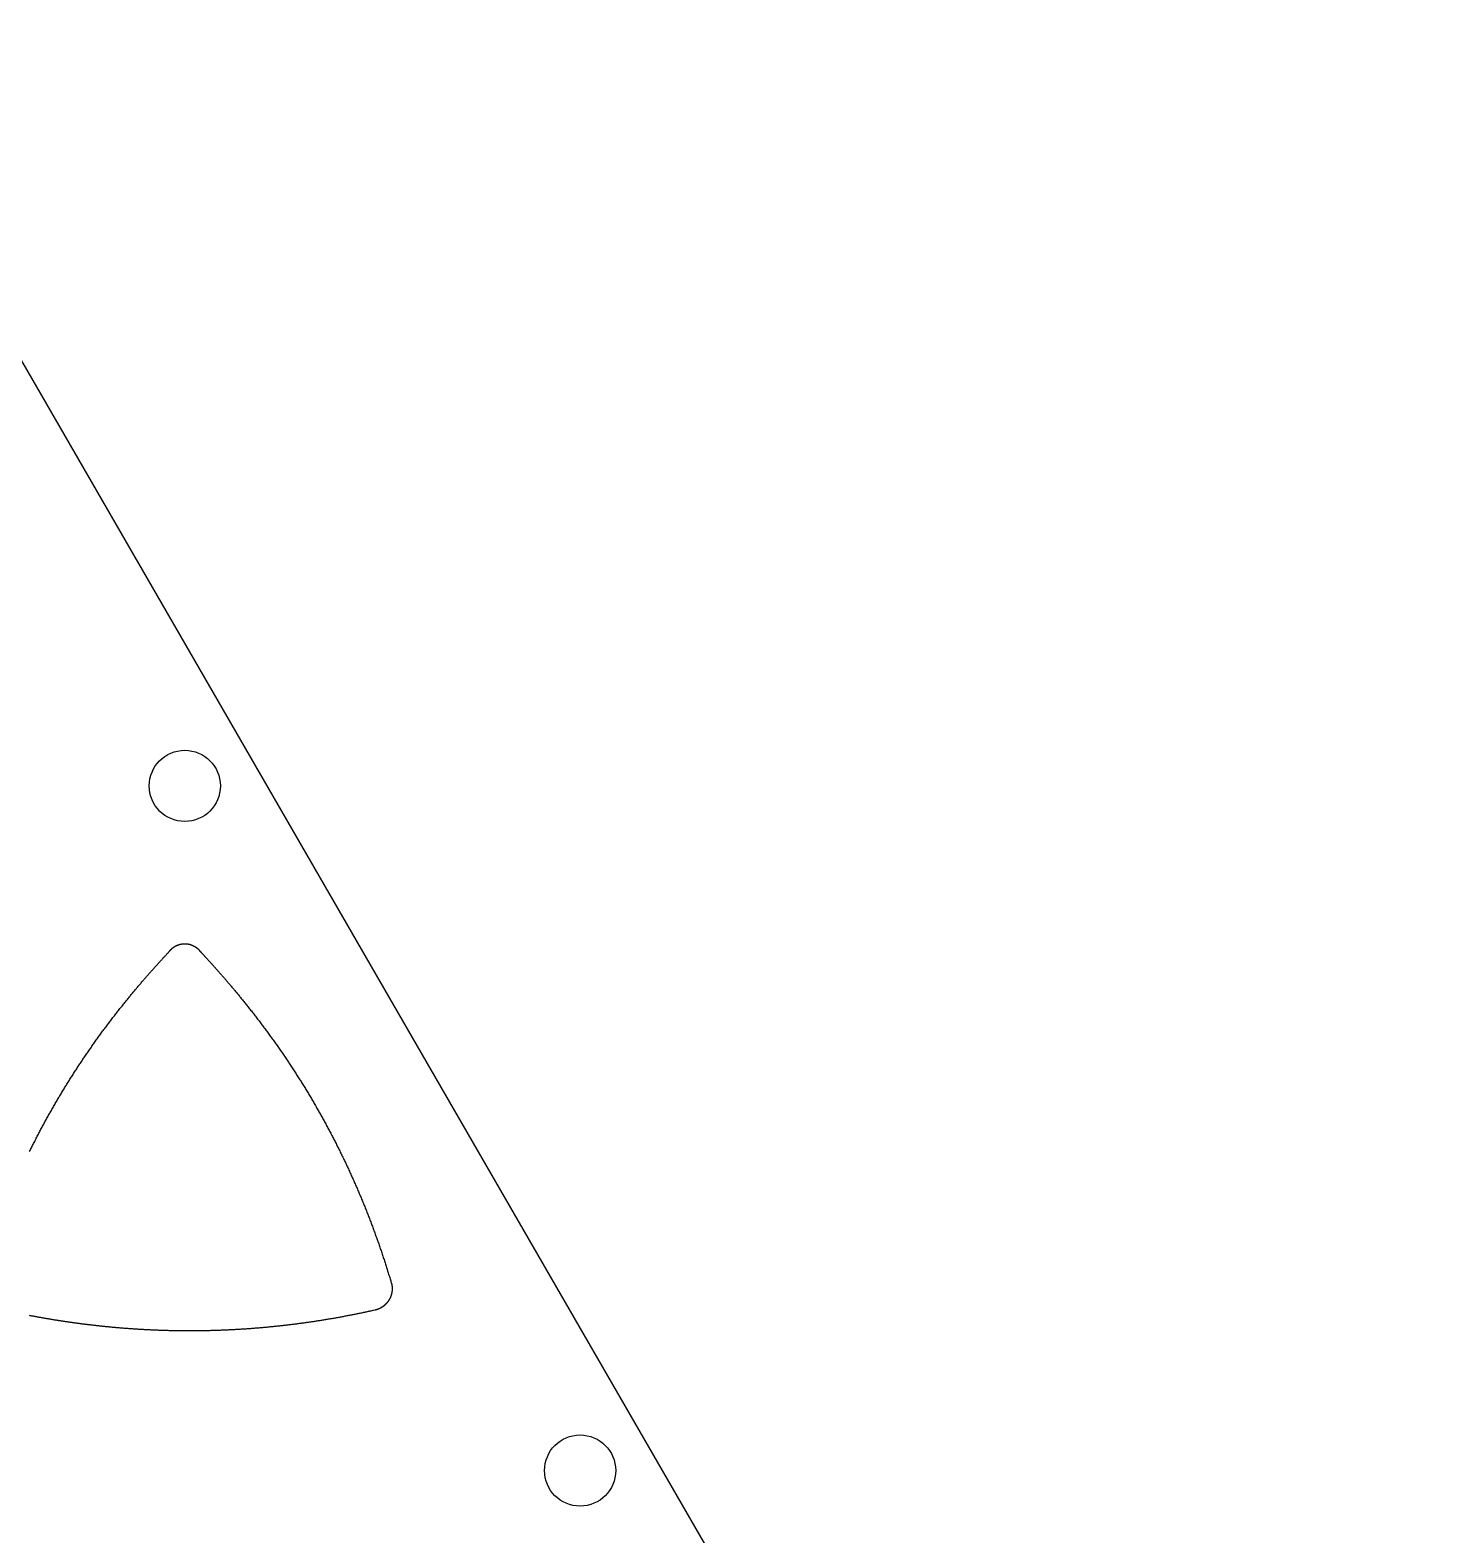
# Model space of a CAD drawing. Extents: x -3 to 136, y 0 to 121.
# Drawn here: x 76.8 to 136.3, y 58 to 121.5 of the extents above; entities that cross this region are included whole.
import ezdxf

# ---------------------------------------------------------------- set-up
doc = ezdxf.new("R2010")
doc.units = 0
doc.layers.get('0').update_dxf_attribs({"linetype": 'CONTINUOUS'})

msp = doc.modelspace()

# ---------------------------------------------------------------- linework, layer by layer
msp.add_lwpolyline([(69.26408, 119.9689, 0.57735027), (64.06792, 119.9689), (-2.59808, 4.5, 0.57735027), (0, 0), (133.332, 0, 0.57735027), (135.93008, 4.5)], format="xyb", close=True)
for points in [[(76.789, 74.1849, 0), (76.8102, 74.228, 0), (76.8315, 74.271, 0), (76.8528, 74.314, 0), (76.8742, 74.3569, 0), (76.8956, 74.3998, 0), (76.9171, 74.4427, 0), (76.9387, 74.4855, 0), (76.9603, 74.5283, 0), (76.982, 74.5711, 0), (77.0037, 74.6138, 0), (77.0255, 74.6565, 0), (77.0474, 74.6991, 0), (77.0693, 74.7418, 0), (77.0913, 74.7843, 0), (77.1133, 74.8269, 0), (77.1354, 74.8694, 0), (77.1575, 74.9118, 0), (77.1797, 74.9543, 0), (77.202, 74.9966, 0), (77.2243, 75.039, 0), (77.2467, 75.0813, 0), (77.2691, 75.1236, 0), (77.2916, 75.1658, 0), (77.3142, 75.208, 0), (77.3368, 75.2502, 0), (77.3595, 75.2924, 0), (77.3822, 75.3345, 0), (77.405, 75.3765, 0), (77.4278, 75.4185, 0), (77.4507, 75.4605, 0), (77.4737, 75.5025, 0), (77.4967, 75.5444, 0), (77.5198, 75.5863, 0), (77.543, 75.6281, 0), (77.5662, 75.67, 0), (77.5894, 75.7117, 0), (77.6127, 75.7535, 0), (77.6361, 75.7952, 0), (77.6595, 75.8368, 0), (77.683, 75.8785, 0), (77.7066, 75.9201, 0), (77.7302, 75.9616, 0), (77.7539, 76.0032, 0), (77.7776, 76.0447, 0), (77.8014, 76.0861, 0), (77.8252, 76.1275, 0), (77.8491, 76.1689, 0), (77.8731, 76.2103, 0), (77.8971, 76.2516, 0), (77.9212, 76.2929, 0), (77.9453, 76.3341, 0), (77.9695, 76.3753, 0), (77.9938, 76.4165, 0), (78.0181, 76.4576, 0), (78.0425, 76.4987, 0), (78.0669, 76.5398, 0), (78.0914, 76.5808, 0), (78.116, 76.6218, 0), (78.1406, 76.6628, 0), (78.1653, 76.7037, 0), (78.19, 76.7446, 0), (78.2148, 76.7855, 0), (78.2396, 76.8263, 0), (78.2645, 76.8671, 0), (78.2895, 76.9079, 0), (78.3145, 76.9486, 0), (78.3396, 76.9893, 0), (78.3648, 77.0299, 0), (78.39, 77.0705, 0), (78.4153, 77.1111, 0), (78.4406, 77.1517, 0), (78.466, 77.1922, 0), (78.4914, 77.2327, 0), (78.5169, 77.2731, 0), (78.5425, 77.3135, 0), (78.5681, 77.3539, 0), (78.5938, 77.3943, 0), (78.6195, 77.4346, 0), (78.6453, 77.4749, 0), (78.6712, 77.5151, 0), (78.6971, 77.5553, 0), (78.7231, 77.5955, 0), (78.7491, 77.6356, 0), (78.7752, 77.6757, 0), (78.8014, 77.7158, 0), (78.8276, 77.7559, 0), (78.8539, 77.7959, 0), (78.8802, 77.8358, 0), (78.9066, 77.8758, 0), (78.9331, 77.9157, 0), (78.9596, 77.9556, 0), (78.9862, 77.9954, 0), (79.0128, 78.0352, 0), (79.0395, 78.075, 0), (79.0663, 78.1147, 0), (79.0931, 78.1544, 0), (79.12, 78.1941, 0), (79.1469, 78.2338, 0), (79.1739, 78.2734, 0), (79.201, 78.313, 0), (79.2281, 78.3525, 0), (79.2553, 78.392, 0), (79.2825, 78.4315, 0), (79.3098, 78.4709, 0), (79.3372, 78.5103, 0), (79.3646, 78.5497, 0), (79.3921, 78.5891, 0), (79.4196, 78.6284, 0), (79.4472, 78.6677, 0), (79.4749, 78.7069, 0), (79.5026, 78.7461, 0), (79.5304, 78.7853, 0), (79.5582, 78.8245, 0), (79.5861, 78.8636, 0), (79.6141, 78.9027, 0), (79.6421, 78.9417, 0), (79.6702, 78.9807, 0), (79.6983, 79.0197, 0), (79.7265, 79.0587, 0), (79.7548, 79.0976, 0), (79.7831, 79.1365, 0), (79.8115, 79.1754, 0), (79.8399, 79.2142, 0), (79.8684, 79.253, 0), (79.897, 79.2918, 0), (79.9256, 79.3305, 0), (79.9543, 79.3692, 0), (79.983, 79.4079, 0), (80.0119, 79.4465, 0), (80.0407, 79.4851, 0), (80.0697, 79.5237, 0), (80.0986, 79.5622, 0), (80.1277, 79.6007, 0), (80.1568, 79.6392, 0), (80.186, 79.6777, 0), (80.2152, 79.7161, 0), (80.2445, 79.7545, 0), (80.2739, 79.7928, 0), (80.3033, 79.8312, 0), (80.3328, 79.8695, 0), (80.3623, 79.9077, 0), (80.3919, 79.9459, 0), (80.4215, 79.9841, 0), (80.4513, 80.0223, 0), (80.481, 80.0604, 0), (80.5106, 80.0982, 0), (80.54, 80.1357, 0), (80.5694, 80.173, 0), (80.5986, 80.21, 0), (80.6277, 80.2468, 0), (80.6567, 80.2833, 0), (80.6855, 80.3196, 0), (80.7142, 80.3556, 0), (80.7428, 80.3914, 0), (80.7713, 80.427, 0), (80.7997, 80.4623, 0), (80.8279, 80.4973, 0), (80.8561, 80.5322, 0), (80.8841, 80.5668, 0), (80.912, 80.6011, 0), (80.9398, 80.6353, 0), (80.9674, 80.6692, 0), (80.995, 80.7029, 0), (81.0224, 80.7363, 0), (81.0497, 80.7696, 0), (81.077, 80.8026, 0), (81.1041, 80.8354, 0), (81.1311, 80.868, 0), (81.1579, 80.9004, 0), (81.1847, 80.9326, 0), (81.2114, 80.9645, 0), (81.238, 80.9963, 0), (81.2644, 81.0279, 0), (81.2908, 81.0592, 0), (81.317, 81.0904, 0), (81.3432, 81.1213, 0), (81.3692, 81.1521, 0), (81.3951, 81.1827, 0), (81.421, 81.2131, 0), (81.4467, 81.2433, 0), (81.4723, 81.2733, 0), (81.4979, 81.3031, 0), (81.5233, 81.3327, 0), (81.5487, 81.3622, 0), (81.5739, 81.3915, 0), (81.5991, 81.4206, 0), (81.6241, 81.4496, 0), (81.6491, 81.4783, 0), (81.6739, 81.5069, 0), (81.6987, 81.5354, 0), (81.7234, 81.5636, 0), (81.748, 81.5917, 0), (81.7725, 81.6197, 0), (81.7969, 81.6475, 0), (81.8212, 81.6751, 0), (81.8454, 81.7026, 0), (81.8696, 81.7299, 0), (81.8936, 81.7571, 0), (81.9176, 81.7841, 0), (81.9415, 81.811, 0), (81.9653, 81.8378, 0), (81.989, 81.8644, 0), (82.0127, 81.8909, 0), (82.0362, 81.9172, 0), (82.0597, 81.9434, 0), (82.0831, 81.9695, 0), (82.1064, 81.9954, 0), (82.1296, 82.0212, 0), (82.1528, 82.0469, 0), (82.1759, 82.0724, 0), (82.1989, 82.0979, 0), (82.2218, 82.1232, 0), (82.2447, 82.1484, 0), (82.2674, 82.1735, 0), (82.2901, 82.1985, 0), (82.3128, 82.2233, 0), (82.3353, 82.2481, 0), (82.3578, 82.2727, 0), (82.3802, 82.2973, 0), (82.4026, 82.3217, 0), (82.4247, 82.3459, 0), (82.4462, 82.3694, 0), (82.4672, 82.3922, 0), (82.4875, 82.4144, 0), (82.5073, 82.436, 0), (82.5264, 82.4568, 0), (82.5448, 82.4768, 0), (82.5625, 82.4961, 0), (82.5795, 82.5145, 0), (82.5956, 82.5321, 0), (82.611, 82.5489, 0), (82.6255, 82.5647, 0), (82.6392, 82.5797, 0), (82.6519, 82.5936, 0), (82.6638, 82.6066, 0), (82.6747, 82.6186, 0), (82.6845, 82.6295, 0), (82.6934, 82.6393, 0), (82.7012, 82.6481, 0), (82.708, 82.6557, 0), (82.7136, 82.6622, 0), (82.7181, 82.6674, 0)], [(82.7181, 82.6674, 0), (82.7204, 82.6702, 0), (82.7228, 82.673, 0), (82.7251, 82.6757, 0), (82.7275, 82.6785, 0), (82.7299, 82.6812, 0), (82.7323, 82.6839, 0), (82.7347, 82.6867, 0), (82.7371, 82.6894, 0), (82.7396, 82.692, 0), (82.742, 82.6947, 0), (82.7445, 82.6974, 0), (82.747, 82.7, 0), (82.7495, 82.7027, 0), (82.752, 82.7053, 0), (82.7545, 82.7079, 0), (82.7571, 82.7105, 0), (82.7596, 82.7131, 0), (82.7622, 82.7156, 0), (82.7647, 82.7182, 0), (82.7673, 82.7207, 0), (82.7699, 82.7233, 0), (82.7725, 82.7258, 0), (82.7751, 82.7283, 0), (82.7778, 82.7308, 0), (82.7804, 82.7333, 0), (82.7831, 82.7358, 0), (82.7857, 82.7382, 0), (82.7884, 82.7407, 0), (82.7911, 82.7431, 0), (82.7938, 82.7455, 0), (82.7965, 82.7479, 0), (82.7993, 82.7503, 0), (82.802, 82.7527, 0), (82.8048, 82.7551, 0), (82.8075, 82.7574, 0), (82.8103, 82.7598, 0), (82.8131, 82.7621, 0), (82.8159, 82.7644, 0), (82.8187, 82.7667, 0), (82.8215, 82.769, 0), (82.8243, 82.7713, 0), (82.8272, 82.7736, 0), (82.83, 82.7758, 0), (82.8329, 82.778, 0), (82.8357, 82.7803, 0), (82.8386, 82.7825, 0), (82.8415, 82.7847, 0), (82.8444, 82.7869, 0), (82.8473, 82.789, 0), (82.8502, 82.7912, 0), (82.8532, 82.7933, 0), (82.8561, 82.7955, 0), (82.8591, 82.7976, 0), (82.862, 82.7997, 0), (82.865, 82.8018, 0), (82.868, 82.8038, 0), (82.871, 82.8059, 0), (82.874, 82.808, 0), (82.877, 82.81, 0), (82.88, 82.812, 0), (82.8831, 82.814, 0), (82.8861, 82.816, 0), (82.8892, 82.818, 0), (82.8922, 82.8199, 0), (82.8953, 82.8219, 0), (82.8984, 82.8238, 0), (82.9015, 82.8257, 0), (82.9046, 82.8277, 0), (82.9077, 82.8295, 0), (82.9108, 82.8314, 0), (82.9139, 82.8333, 0), (82.917, 82.8351, 0), (82.9202, 82.837, 0), (82.9233, 82.8388, 0), (82.9265, 82.8406, 0), (82.9296, 82.8424, 0), (82.9328, 82.8442, 0), (82.936, 82.8459, 0), (82.9392, 82.8477, 0), (82.9424, 82.8494, 0), (82.9456, 82.8511, 0), (82.9488, 82.8528, 0), (82.952, 82.8545, 0), (82.9552, 82.8562, 0), (82.9584, 82.8578, 0), (82.9617, 82.8595, 0), (82.9649, 82.8611, 0), (82.9682, 82.8627, 0), (82.9714, 82.8643, 0), (82.9747, 82.8659, 0), (82.978, 82.8675, 0), (82.9813, 82.869, 0), (82.9846, 82.8706, 0), (82.9879, 82.8721, 0), (82.9912, 82.8736, 0), (82.9945, 82.8751, 0), (82.9978, 82.8766, 0), (83.0011, 82.878, 0), (83.0044, 82.8795, 0), (83.0078, 82.8809, 0), (83.0111, 82.8823, 0), (83.0145, 82.8837, 0), (83.0178, 82.8851, 0), (83.0212, 82.8865, 0), (83.0246, 82.8879, 0), (83.0279, 82.8892, 0), (83.0313, 82.8905, 0), (83.0347, 82.8918, 0), (83.0381, 82.8931, 0), (83.0415, 82.8944, 0), (83.0449, 82.8957, 0), (83.0483, 82.897, 0), (83.0517, 82.8982, 0), (83.0552, 82.8994, 0), (83.0586, 82.9006, 0), (83.062, 82.9018, 0), (83.0655, 82.903, 0), (83.0689, 82.9042, 0), (83.0724, 82.9053, 0), (83.0758, 82.9064, 0), (83.0793, 82.9076, 0), (83.0827, 82.9087, 0), (83.0862, 82.9097, 0), (83.0897, 82.9108, 0), (83.0932, 82.9119, 0), (83.0967, 82.9129, 0), (83.1002, 82.9139, 0), (83.1036, 82.9149, 0), (83.1071, 82.9159, 0), (83.1107, 82.9169, 0), (83.1142, 82.9179, 0), (83.1177, 82.9188, 0), (83.1212, 82.9197, 0), (83.1247, 82.9207, 0), (83.1282, 82.9216, 0), (83.1318, 82.9224, 0), (83.1353, 82.9233, 0), (83.1388, 82.9242, 0), (83.1424, 82.925, 0), (83.1459, 82.9258, 0), (83.1494, 82.9266, 0), (83.153, 82.9274, 0), (83.1565, 82.9282, 0), (83.1601, 82.9289, 0), (83.1636, 82.9297, 0), (83.1672, 82.9304, 0), (83.1708, 82.9311, 0), (83.1743, 82.9318, 0), (83.1779, 82.9325, 0), (83.1815, 82.9332, 0), (83.185, 82.9338, 0), (83.1886, 82.9344, 0), (83.1922, 82.9351, 0), (83.1958, 82.9357, 0), (83.1994, 82.9362, 0), (83.2029, 82.9368, 0), (83.2065, 82.9374, 0), (83.2101, 82.9379, 0), (83.2137, 82.9384, 0), (83.2173, 82.9389, 0), (83.2209, 82.9394, 0), (83.2245, 82.9399, 0), (83.2281, 82.9403, 0), (83.2317, 82.9408, 0), (83.2353, 82.9412, 0), (83.2389, 82.9416, 0), (83.2425, 82.942, 0), (83.2461, 82.9424, 0), (83.2497, 82.9428, 0), (83.2534, 82.9431, 0), (83.257, 82.9434, 0), (83.2606, 82.9438, 0), (83.2642, 82.9441, 0), (83.2678, 82.9443, 0), (83.2714, 82.9446, 0), (83.2751, 82.9449, 0), (83.2787, 82.9451, 0), (83.2823, 82.9453, 0), (83.2859, 82.9455, 0), (83.2895, 82.9457, 0), (83.2932, 82.9459, 0), (83.2968, 82.946, 0), (83.3004, 82.9462, 0), (83.3041, 82.9463, 0), (83.3077, 82.9464, 0), (83.3113, 82.9465, 0), (83.3149, 82.9466, 0), (83.3186, 82.9467, 0), (83.3222, 82.9467, 0), (83.3258, 82.9467, 0), (83.3295, 82.9468, 0), (83.3331, 82.9467, 0), (83.3367, 82.9467, 0), (83.3404, 82.9467, 0), (83.344, 82.9467, 0), (83.3476, 82.9466, 0), (83.3513, 82.9465, 0), (83.3549, 82.9464, 0), (83.3585, 82.9463, 0), (83.3621, 82.9462, 0), (83.3658, 82.946, 0), (83.3694, 82.9459, 0), (83.373, 82.9457, 0), (83.3767, 82.9455, 0), (83.3803, 82.9453, 0), (83.3839, 82.9451, 0), (83.3876, 82.9448, 0), (83.3912, 82.9446, 0), (83.3948, 82.9443, 0), (83.3984, 82.944, 0), (83.4021, 82.9437, 0), (83.4057, 82.9434, 0), (83.4093, 82.9431, 0), (83.4129, 82.9427, 0), (83.4166, 82.9423, 0), (83.4202, 82.942, 0), (83.4238, 82.9416, 0), (83.4274, 82.9411, 0), (83.431, 82.9407, 0), (83.4346, 82.9403, 0), (83.4382, 82.9398, 0), (83.4418, 82.9393, 0), (83.4454, 82.9388, 0), (83.449, 82.9383, 0), (83.4526, 82.9378, 0), (83.4562, 82.9372, 0), (83.4598, 82.9367, 0), (83.4634, 82.9361, 0), (83.467, 82.9355, 0), (83.4706, 82.9349, 0), (83.4742, 82.9343, 0), (83.4778, 82.9337, 0), (83.4813, 82.933, 0), (83.4849, 82.9324, 0), (83.4885, 82.9317, 0), (83.492, 82.931, 0), (83.4956, 82.9303, 0), (83.4992, 82.9295, 0), (83.5027, 82.9288, 0), (83.5063, 82.928, 0), (83.5098, 82.9272, 0), (83.5133, 82.9265, 0), (83.5169, 82.9257, 0), (83.5204, 82.9248, 0), (83.524, 82.924, 0), (83.5275, 82.9231, 0), (83.531, 82.9223, 0), (83.5345, 82.9214, 0), (83.538, 82.9205, 0), (83.5416, 82.9196, 0), (83.5451, 82.9186, 0), (83.5486, 82.9177, 0), (83.5521, 82.9167, 0), (83.5556, 82.9157, 0), (83.559, 82.9148, 0), (83.5625, 82.9137, 0), (83.566, 82.9127, 0), (83.5695, 82.9117, 0), (83.573, 82.9106, 0), (83.5764, 82.9096, 0), (83.5799, 82.9085, 0), (83.5833, 82.9074, 0), (83.5868, 82.9063, 0), (83.5902, 82.9051, 0), (83.5937, 82.904, 0), (83.5971, 82.9028, 0), (83.6005, 82.9016, 0), (83.604, 82.9004, 0), (83.6074, 82.8992, 0), (83.6108, 82.898, 0), (83.6142, 82.8968, 0), (83.6176, 82.8955, 0), (83.621, 82.8943, 0), (83.6244, 82.893, 0), (83.6278, 82.8917, 0), (83.6312, 82.8904, 0), (83.6346, 82.889, 0), (83.6379, 82.8877, 0), (83.6413, 82.8863, 0), (83.6446, 82.8849, 0), (83.648, 82.8836, 0), (83.6513, 82.8822, 0), (83.6547, 82.8807, 0), (83.658, 82.8793, 0), (83.6613, 82.8778, 0), (83.6647, 82.8764, 0), (83.668, 82.8749, 0), (83.6713, 82.8734, 0), (83.6746, 82.8719, 0), (83.6779, 82.8704, 0), (83.6812, 82.8688, 0), (83.6845, 82.8673, 0), (83.6877, 82.8657, 0), (83.691, 82.8641, 0), (83.6943, 82.8625, 0), (83.6975, 82.8609, 0), (83.7008, 82.8593, 0), (83.704, 82.8576, 0), (83.7072, 82.856, 0), (83.7105, 82.8543, 0), (83.7137, 82.8526, 0), (83.7169, 82.8509, 0), (83.7201, 82.8492, 0), (83.7233, 82.8474, 0), (83.7265, 82.8457, 0), (83.7297, 82.8439, 0), (83.7328, 82.8421, 0), (83.736, 82.8403, 0), (83.7392, 82.8385, 0), (83.7423, 82.8367, 0), (83.7454, 82.8349, 0), (83.7486, 82.833, 0), (83.7517, 82.8312, 0), (83.7548, 82.8293, 0), (83.7579, 82.8274, 0), (83.761, 82.8255, 0), (83.7641, 82.8236, 0), (83.7671, 82.8217, 0), (83.7702, 82.8197, 0), (83.7733, 82.8177, 0), (83.7763, 82.8158, 0), (83.7793, 82.8138, 0), (83.7824, 82.8118, 0), (83.7854, 82.8098, 0), (83.7884, 82.8077, 0), (83.7914, 82.8057, 0), (83.7944, 82.8036, 0), (83.7973, 82.8016, 0), (83.8003, 82.7995, 0), (83.8033, 82.7974, 0), (83.8062, 82.7953, 0), (83.8091, 82.7931, 0), (83.8121, 82.791, 0), (83.815, 82.7888, 0), (83.8179, 82.7867, 0), (83.8208, 82.7845, 0), (83.8237, 82.7823, 0), (83.8265, 82.7801, 0), (83.8294, 82.7779, 0), (83.8323, 82.7757, 0), (83.8351, 82.7734, 0), (83.8379, 82.7711, 0), (83.8408, 82.7689, 0), (83.8436, 82.7666, 0), (83.8464, 82.7643, 0), (83.8492, 82.762, 0), (83.8519, 82.7596, 0), (83.8547, 82.7573, 0), (83.8575, 82.755, 0), (83.8602, 82.7526, 0), (83.8629, 82.7502, 0), (83.8656, 82.7478, 0), (83.8684, 82.7454, 0), (83.8711, 82.743, 0), (83.8737, 82.7406, 0), (83.8764, 82.7381, 0), (83.8791, 82.7357, 0), (83.8817, 82.7332, 0), (83.8844, 82.7307, 0), (83.887, 82.7282, 0), (83.8896, 82.7257, 0), (83.8922, 82.7232, 0), (83.8948, 82.7207, 0), (83.8974, 82.7181, 0), (83.9, 82.7156, 0), (83.9025, 82.713, 0), (83.905, 82.7104, 0), (83.9076, 82.7078, 0), (83.9101, 82.7052, 0), (83.9126, 82.7026, 0), (83.9151, 82.7, 0), (83.9176, 82.6973, 0), (83.92, 82.6947, 0), (83.9225, 82.692, 0), (83.9249, 82.6893, 0), (83.9274, 82.6866, 0), (83.9298, 82.6839, 0), (83.9322, 82.6812, 0), (83.9346, 82.6785, 0), (83.9369, 82.6757, 0), (83.9393, 82.673, 0), (83.9417, 82.6702, 0), (83.944, 82.6674, 0)], [(83.944, 82.6674, 0), (83.9466, 82.6644, 0), (83.9495, 82.661, 0), (83.9528, 82.6572, 0), (83.9565, 82.6531, 0), (83.9605, 82.6486, 0), (83.9648, 82.6437, 0), (83.9695, 82.6385, 0), (83.9745, 82.6329, 0), (83.9799, 82.627, 0), (83.9856, 82.6207, 0), (83.9917, 82.6141, 0), (83.9981, 82.6071, 0), (84.0048, 82.5998, 0), (84.0119, 82.5922, 0), (84.0193, 82.5841, 0), (84.027, 82.5758, 0), (84.035, 82.5671, 0), (84.0434, 82.558, 0), (84.0521, 82.5486, 0), (84.0611, 82.5389, 0), (84.0704, 82.5288, 0), (84.08, 82.5184, 0), (84.09, 82.5077, 0), (84.1002, 82.4966, 0), (84.1108, 82.4852, 0), (84.1216, 82.4735, 0), (84.1328, 82.4614, 0), (84.1442, 82.449, 0), (84.156, 82.4363, 0), (84.168, 82.4232, 0), (84.1804, 82.4098, 0), (84.193, 82.3961, 0), (84.2059, 82.3821, 0), (84.2191, 82.3677, 0), (84.2326, 82.3531, 0), (84.2463, 82.3381, 0), (84.2604, 82.3228, 0), (84.2747, 82.3072, 0), (84.2893, 82.2912, 0), (84.3041, 82.275, 0), (84.3193, 82.2584, 0), (84.3347, 82.2415, 0), (84.3503, 82.2243, 0), (84.3662, 82.2068, 0), (84.3824, 82.189, 0), (84.3989, 82.1709, 0), (84.4156, 82.1525, 0), (84.4325, 82.1338, 0), (84.4497, 82.1148, 0), (84.4671, 82.0955, 0), (84.4848, 82.0759, 0), (84.5028, 82.0559, 0), (84.5209, 82.0357, 0), (84.5394, 82.0152, 0), (84.558, 81.9944, 0), (84.5769, 81.9733, 0), (84.596, 81.952, 0), (84.6153, 81.9303, 0), (84.6349, 81.9083, 0), (84.6547, 81.8861, 0), (84.6747, 81.8635, 0), (84.695, 81.8407, 0), (84.7154, 81.8176, 0), (84.7361, 81.7942, 0), (84.757, 81.7705, 0), (84.7781, 81.7466, 0), (84.7994, 81.7224, 0), (84.8209, 81.6978, 0), (84.8426, 81.6731, 0), (84.8646, 81.648, 0), (84.8867, 81.6227, 0), (84.909, 81.5971, 0), (84.9315, 81.5712, 0), (84.9542, 81.5451, 0), (84.9771, 81.5187, 0), (85.0002, 81.492, 0), (85.0235, 81.465, 0), (85.0469, 81.4378, 0), (85.0705, 81.4104, 0), (85.0944, 81.3826, 0), (85.1183, 81.3546, 0), (85.1425, 81.3264, 0), (85.1668, 81.2979, 0), (85.1914, 81.2691, 0), (85.216, 81.2401, 0), (85.2409, 81.2108, 0), (85.2659, 81.1813, 0), (85.291, 81.1515, 0), (85.3163, 81.1215, 0), (85.3418, 81.0912, 0), (85.3674, 81.0607, 0), (85.3932, 81.0299, 0), (85.4192, 80.9989, 0), (85.4452, 80.9677, 0), (85.4715, 80.9362, 0), (85.4978, 80.9044, 0), (85.5243, 80.8724, 0), (85.551, 80.8402, 0), (85.5777, 80.8078, 0), (85.6046, 80.7751, 0), (85.6317, 80.7422, 0), (85.6588, 80.709, 0), (85.6861, 80.6756, 0), (85.7135, 80.642, 0), (85.7411, 80.6082, 0), (85.7687, 80.5741, 0), (85.7965, 80.5398, 0), (85.8244, 80.5053, 0), (85.8524, 80.4705, 0), (85.8805, 80.4355, 0), (85.9087, 80.4004, 0), (85.937, 80.3649, 0), (85.9655, 80.3293, 0), (85.994, 80.2935, 0), (86.0226, 80.2574, 0), (86.0513, 80.2211, 0), (86.0801, 80.1846, 0), (86.109, 80.1479, 0), (86.138, 80.111, 0), (86.1671, 80.0739, 0), (86.1963, 80.0366, 0), (86.2255, 79.999, 0), (86.2549, 79.9613, 0), (86.2843, 79.9233, 0), (86.3137, 79.8852, 0), (86.3433, 79.8468, 0), (86.3729, 79.8083, 0), (86.4026, 79.7695, 0), (86.4324, 79.7306, 0), (86.4622, 79.6914, 0), (86.4921, 79.6521, 0), (86.522, 79.6126, 0), (86.5519, 79.5729, 0), (86.5818, 79.5332, 0), (86.6116, 79.4935, 0), (86.6414, 79.4537, 0), (86.6711, 79.414, 0), (86.7007, 79.3741, 0), (86.7303, 79.3343, 0), (86.7598, 79.2944, 0), (86.7892, 79.2545, 0), (86.8186, 79.2145, 0), (86.8479, 79.1745, 0), (86.8771, 79.1345, 0), (86.9063, 79.0944, 0), (86.9354, 79.0544, 0), (86.9645, 79.0142, 0), (86.9935, 78.9741, 0), (87.0224, 78.9339, 0), (87.0513, 78.8936, 0), (87.0801, 78.8534, 0), (87.1088, 78.8131, 0), (87.1375, 78.7727, 0), (87.1661, 78.7324, 0), (87.1946, 78.692, 0), (87.2231, 78.6515, 0), (87.2515, 78.6111, 0), (87.2799, 78.5706, 0), (87.3082, 78.53, 0), (87.3364, 78.4895, 0), (87.3646, 78.4489, 0), (87.3927, 78.4082, 0), (87.4208, 78.3675, 0), (87.4487, 78.3268, 0), (87.4767, 78.2861, 0), (87.5045, 78.2453, 0), (87.5323, 78.2045, 0), (87.56, 78.1636, 0), (87.5877, 78.1227, 0), (87.6153, 78.0818, 0), (87.6429, 78.0409, 0), (87.6703, 77.9999, 0), (87.6978, 77.9589, 0), (87.7251, 77.9178, 0), (87.7524, 77.8767, 0), (87.7796, 77.8356, 0), (87.8068, 77.7944, 0), (87.8339, 77.7532, 0), (87.8609, 77.712, 0), (87.8879, 77.6707, 0), (87.9148, 77.6294, 0), (87.9417, 77.588, 0), (87.9684, 77.5467, 0), (87.9952, 77.5053, 0), (88.0218, 77.4638, 0), (88.0484, 77.4223, 0), (88.075, 77.3808, 0), (88.1014, 77.3393, 0), (88.1279, 77.2977, 0), (88.1542, 77.256, 0), (88.1805, 77.2144, 0), (88.2067, 77.1727, 0), (88.2329, 77.1309, 0), (88.259, 77.0892, 0), (88.285, 77.0474, 0), (88.311, 77.0055, 0), (88.3369, 76.9637, 0), (88.3627, 76.9218, 0), (88.3885, 76.8798, 0), (88.4142, 76.8378, 0), (88.4399, 76.7958, 0), (88.4655, 76.7537, 0), (88.491, 76.7117, 0), (88.5165, 76.6695, 0), (88.5419, 76.6274, 0), (88.5672, 76.5852, 0), (88.5925, 76.5429, 0), (88.6177, 76.5007, 0), (88.6429, 76.4584, 0), (88.668, 76.416, 0), (88.693, 76.3736, 0), (88.718, 76.3312, 0), (88.7429, 76.2888, 0), (88.7677, 76.2463, 0), (88.7925, 76.2038, 0), (88.8172, 76.1612, 0), (88.8419, 76.1186, 0), (88.8665, 76.076, 0), (88.891, 76.0333, 0), (88.9155, 75.9906, 0), (88.9399, 75.9478, 0), (88.9642, 75.9051, 0), (88.9885, 75.8622, 0), (89.0127, 75.8194, 0), (89.0369, 75.7765, 0), (89.061, 75.7336, 0), (89.085, 75.6906, 0), (89.109, 75.6476, 0), (89.1329, 75.6046, 0), (89.1568, 75.5615, 0), (89.1805, 75.5184, 0), (89.2043, 75.4752, 0), (89.2279, 75.432, 0), (89.2515, 75.3888, 0), (89.2751, 75.3455, 0), (89.2985, 75.3022, 0), (89.3219, 75.2589, 0), (89.3453, 75.2155, 0), (89.3686, 75.1721, 0), (89.3918, 75.1287, 0), (89.415, 75.0852, 0), (89.4381, 75.0417, 0), (89.4611, 74.9981, 0), (89.4841, 74.9545, 0), (89.507, 74.9109, 0), (89.5298, 74.8672, 0), (89.5526, 74.8235, 0), (89.5753, 74.7798, 0), (89.598, 74.736, 0), (89.6206, 74.6922, 0), (89.6431, 74.6483, 0), (89.6656, 74.6044, 0), (89.688, 74.5605, 0), (89.7104, 74.5165, 0), (89.7327, 74.4725, 0), (89.7549, 74.4284, 0), (89.7771, 74.3844, 0), (89.7992, 74.3402, 0), (89.8212, 74.2961, 0), (89.8432, 74.2519, 0), (89.8651, 74.2076, 0), (89.887, 74.1634, 0), (89.9088, 74.119, 0), (89.9305, 74.0747, 0), (89.9522, 74.0303, 0), (89.9738, 73.9859, 0), (89.9953, 73.9414, 0), (90.0168, 73.8969, 0), (90.0383, 73.8524, 0), (90.0596, 73.8078, 0), (90.0809, 73.7632, 0), (90.1022, 73.7185, 0), (90.1233, 73.6738, 0), (90.1444, 73.6291, 0), (90.1655, 73.5843, 0), (90.1865, 73.5395, 0), (90.2074, 73.4946, 0), (90.2283, 73.4498, 0), (90.2491, 73.4048, 0), (90.2698, 73.3599, 0), (90.2905, 73.3149, 0), (90.3111, 73.2698, 0), (90.3317, 73.2247, 0), (90.3522, 73.1796, 0), (90.3726, 73.1345, 0), (90.393, 73.0893, 0), (90.4133, 73.044, 0), (90.4335, 72.9988, 0), (90.4537, 72.9535, 0), (90.4738, 72.9083, 0), (90.4938, 72.863, 0), (90.5138, 72.8176, 0), (90.5337, 72.7723, 0), (90.5535, 72.7269, 0), (90.5732, 72.6815, 0), (90.5929, 72.6361, 0), (90.6125, 72.5907, 0), (90.6321, 72.5452, 0), (90.6515, 72.4997, 0), (90.671, 72.4542, 0), (90.6903, 72.4087, 0), (90.7096, 72.3632, 0), (90.7288, 72.3176, 0), (90.7479, 72.272, 0), (90.767, 72.2264, 0), (90.786, 72.1807, 0), (90.8049, 72.1351, 0), (90.8238, 72.0894, 0), (90.8426, 72.0437, 0), (90.8613, 71.9979, 0), (90.88, 71.9522, 0), (90.8986, 71.9064, 0), (90.9171, 71.8606, 0), (90.9356, 71.8147, 0), (90.954, 71.7688, 0), (90.9723, 71.723, 0), (90.9906, 71.677, 0), (91.0088, 71.6311, 0), (91.0269, 71.5851, 0), (91.045, 71.5391, 0), (91.063, 71.4931, 0), (91.0809, 71.447, 0), (91.0988, 71.401, 0), (91.1166, 71.3549, 0), (91.1344, 71.3087, 0), (91.1521, 71.2626, 0), (91.1697, 71.2164, 0), (91.1872, 71.1701, 0), (91.2047, 71.1239, 0), (91.2222, 71.0776, 0), (91.2395, 71.0313, 0), (91.2568, 70.985, 0), (91.2741, 70.9386, 0), (91.2912, 70.8922, 0), (91.3084, 70.8458, 0), (91.3254, 70.7993, 0), (91.3424, 70.7528, 0), (91.3593, 70.7063, 0), (91.3762, 70.6598, 0), (91.393, 70.6132, 0), (91.4097, 70.5666, 0), (91.4264, 70.52, 0), (91.443, 70.4733, 0), (91.4595, 70.4266, 0), (91.476, 70.3798, 0), (91.4924, 70.3331, 0), (91.5088, 70.2863, 0), (91.5251, 70.2394, 0), (91.5413, 70.1926, 0), (91.5575, 70.1457, 0), (91.5736, 70.0988, 0), (91.5897, 70.0518, 0), (91.6057, 70.0048, 0), (91.6216, 69.9578, 0), (91.6375, 69.9107, 0), (91.6533, 69.8636, 0), (91.6691, 69.8165, 0), (91.6848, 69.7693, 0), (91.7004, 69.7221, 0), (91.716, 69.6749, 0), (91.7314, 69.6279, 0), (91.7467, 69.581, 0), (91.7619, 69.5343, 0), (91.7771, 69.4876, 0), (91.7921, 69.441, 0), (91.8071, 69.3944, 0), (91.822, 69.3477, 0), (91.8368, 69.301, 0), (91.8517, 69.2541, 0), (91.8665, 69.2071, 0), (91.8813, 69.1599, 0), (91.8961, 69.1124, 0), (91.9109, 69.0647, 0), (91.9258, 69.0167, 0), (91.9407, 68.9683, 0), (91.9556, 68.9195, 0), (91.9706, 68.8703, 0), (91.9857, 68.8206, 0), (92.0001, 68.7732, 0), (92.0126, 68.7317, 0), (92.0232, 68.6968, 0), (92.0315, 68.669, 0), (92.0376, 68.6489, 0)], [(92.0376, 68.6489, 0), (92.0387, 68.6452, 0), (92.0398, 68.6415, 0), (92.0409, 68.6377, 0), (92.042, 68.634, 0), (92.043, 68.6303, 0), (92.044, 68.6265, 0), (92.0451, 68.6228, 0), (92.0461, 68.619, 0), (92.047, 68.6152, 0), (92.048, 68.6115, 0), (92.0489, 68.6077, 0), (92.0499, 68.6039, 0), (92.0508, 68.6001, 0), (92.0517, 68.5963, 0), (92.0525, 68.5926, 0), (92.0534, 68.5888, 0), (92.0542, 68.585, 0), (92.0551, 68.5812, 0), (92.0559, 68.5774, 0), (92.0567, 68.5736, 0), (92.0574, 68.5697, 0), (92.0582, 68.5659, 0), (92.0589, 68.5621, 0), (92.0596, 68.5583, 0), (92.0603, 68.5545, 0), (92.061, 68.5506, 0), (92.0617, 68.5468, 0), (92.0623, 68.543, 0), (92.0629, 68.5391, 0), (92.0635, 68.5353, 0), (92.0641, 68.5314, 0), (92.0647, 68.5276, 0), (92.0653, 68.5237, 0), (92.0658, 68.5199, 0), (92.0663, 68.516, 0), (92.0668, 68.5122, 0), (92.0673, 68.5083, 0), (92.0678, 68.5045, 0), (92.0683, 68.5006, 0), (92.0687, 68.4967, 0), (92.0691, 68.4929, 0), (92.0695, 68.489, 0), (92.0699, 68.4851, 0), (92.0703, 68.4812, 0), (92.0706, 68.4774, 0), (92.0709, 68.4735, 0), (92.0713, 68.4696, 0), (92.0716, 68.4657, 0), (92.0718, 68.4618, 0), (92.0721, 68.4579, 0), (92.0723, 68.4541, 0), (92.0726, 68.4502, 0), (92.0728, 68.4463, 0), (92.073, 68.4424, 0), (92.0732, 68.4385, 0), (92.0733, 68.4346, 0), (92.0735, 68.4307, 0), (92.0736, 68.4268, 0), (92.0737, 68.4229, 0), (92.0738, 68.4191, 0), (92.0738, 68.4152, 0), (92.0739, 68.4113, 0), (92.0739, 68.4074, 0), (92.074, 68.4035, 0), (92.074, 68.3996, 0), (92.074, 68.3957, 0), (92.0739, 68.3918, 0), (92.0739, 68.3879, 0), (92.0738, 68.384, 0), (92.0737, 68.3801, 0), (92.0736, 68.3762, 0), (92.0735, 68.3724, 0), (92.0734, 68.3685, 0), (92.0733, 68.3646, 0), (92.0731, 68.3607, 0), (92.0729, 68.3568, 0), (92.0727, 68.3529, 0), (92.0725, 68.349, 0), (92.0723, 68.3451, 0), (92.072, 68.3413, 0), (92.0717, 68.3374, 0), (92.0715, 68.3335, 0), (92.0712, 68.3296, 0), (92.0709, 68.3257, 0), (92.0705, 68.3219, 0), (92.0702, 68.318, 0), (92.0698, 68.3141, 0), (92.0694, 68.3102, 0), (92.069, 68.3064, 0), (92.0686, 68.3025, 0), (92.0682, 68.2986, 0), (92.0677, 68.2948, 0), (92.0673, 68.2909, 0), (92.0668, 68.287, 0), (92.0663, 68.2832, 0), (92.0658, 68.2793, 0), (92.0652, 68.2755, 0), (92.0647, 68.2716, 0), (92.0641, 68.2678, 0), (92.0635, 68.2639, 0), (92.063, 68.2601, 0), (92.0623, 68.2562, 0), (92.0617, 68.2524, 0), (92.0611, 68.2485, 0), (92.0604, 68.2447, 0), (92.0597, 68.2408, 0), (92.059, 68.237, 0), (92.0583, 68.2332, 0), (92.0576, 68.2294, 0), (92.0568, 68.2255, 0), (92.0561, 68.2217, 0), (92.0553, 68.2179, 0), (92.0545, 68.2141, 0), (92.0537, 68.2103, 0), (92.0529, 68.2065, 0), (92.0521, 68.2027, 0), (92.0512, 68.1989, 0), (92.0503, 68.1951, 0), (92.0494, 68.1913, 0), (92.0485, 68.1875, 0), (92.0476, 68.1837, 0), (92.0467, 68.1799, 0), (92.0457, 68.1762, 0), (92.0448, 68.1724, 0), (92.0438, 68.1686, 0), (92.0428, 68.1649, 0), (92.0418, 68.1611, 0), (92.0408, 68.1574, 0), (92.0397, 68.1536, 0), (92.0386, 68.1499, 0), (92.0376, 68.1461, 0), (92.0365, 68.1424, 0), (92.0354, 68.1387, 0), (92.0343, 68.1349, 0), (92.0331, 68.1312, 0), (92.032, 68.1275, 0), (92.0308, 68.1238, 0), (92.0296, 68.1201, 0), (92.0284, 68.1164, 0), (92.0272, 68.1127, 0), (92.026, 68.109, 0), (92.0247, 68.1053, 0), (92.0235, 68.1017, 0), (92.0222, 68.098, 0), (92.0209, 68.0943, 0), (92.0196, 68.0907, 0), (92.0183, 68.087, 0), (92.0169, 68.0834, 0), (92.0156, 68.0797, 0), (92.0142, 68.0761, 0), (92.0129, 68.0724, 0), (92.0115, 68.0688, 0), (92.01, 68.0652, 0), (92.0086, 68.0616, 0), (92.0072, 68.058, 0), (92.0057, 68.0544, 0), (92.0043, 68.0508, 0), (92.0028, 68.0472, 0), (92.0013, 68.0436, 0), (91.9998, 68.04, 0), (91.9982, 68.0364, 0), (91.9967, 68.0329, 0), (91.9951, 68.0293, 0), (91.9936, 68.0258, 0), (91.992, 68.0222, 0), (91.9904, 68.0187, 0), (91.9888, 68.0151, 0), (91.9871, 68.0116, 0), (91.9855, 68.0081, 0), (91.9838, 68.0046, 0), (91.9821, 68.0011, 0), (91.9804, 67.9976, 0), (91.9787, 67.9941, 0), (91.977, 67.9906, 0), (91.9753, 67.9871, 0), (91.9735, 67.9836, 0), (91.9718, 67.9801, 0), (91.97, 67.9767, 0), (91.9682, 67.9732, 0), (91.9664, 67.9698, 0), (91.9646, 67.9663, 0), (91.9628, 67.9629, 0), (91.9609, 67.9595, 0), (91.959, 67.9561, 0), (91.9572, 67.9527, 0), (91.9553, 67.9493, 0), (91.9534, 67.9459, 0), (91.9515, 67.9425, 0), (91.9495, 67.9391, 0), (91.9476, 67.9357, 0), (91.9456, 67.9324, 0), (91.9436, 67.929, 0), (91.9417, 67.9257, 0), (91.9397, 67.9223, 0), (91.9376, 67.919, 0), (91.9356, 67.9157, 0), (91.9336, 67.9124, 0), (91.9315, 67.909, 0), (91.9294, 67.9057, 0), (91.9274, 67.9025, 0), (91.9253, 67.8992, 0), (91.9231, 67.8959, 0), (91.921, 67.8926, 0), (91.9189, 67.8894, 0), (91.9167, 67.8861, 0), (91.9146, 67.8829, 0), (91.9124, 67.8796, 0), (91.9102, 67.8764, 0), (91.908, 67.8732, 0), (91.9058, 67.87, 0), (91.9035, 67.8668, 0), (91.9013, 67.8636, 0), (91.899, 67.8605, 0), (91.8968, 67.8573, 0), (91.8945, 67.8541, 0), (91.8922, 67.851, 0), (91.8899, 67.8479, 0), (91.8875, 67.8447, 0), (91.8852, 67.8416, 0), (91.8829, 67.8385, 0), (91.8805, 67.8354, 0), (91.8781, 67.8323, 0), (91.8757, 67.8293, 0), (91.8734, 67.8262, 0), (91.8709, 67.8231, 0), (91.8685, 67.8201, 0), (91.8661, 67.817, 0), (91.8636, 67.814, 0), (91.8612, 67.811, 0), (91.8587, 67.808, 0), (91.8562, 67.805, 0), (91.8537, 67.802, 0), (91.8512, 67.7991, 0), (91.8487, 67.7961, 0), (91.8462, 67.7931, 0), (91.8436, 67.7902, 0), (91.8411, 67.7873, 0), (91.8385, 67.7843, 0), (91.8359, 67.7814, 0), (91.8333, 67.7785, 0), (91.8307, 67.7757, 0), (91.8281, 67.7728, 0), (91.8255, 67.7699, 0), (91.8229, 67.7671, 0), (91.8202, 67.7642, 0), (91.8176, 67.7614, 0), (91.8149, 67.7586, 0), (91.8122, 67.7557, 0), (91.8095, 67.7529, 0), (91.8068, 67.7502, 0), (91.8041, 67.7474, 0), (91.8013, 67.7446, 0), (91.7986, 67.7419, 0), (91.7958, 67.7391, 0), (91.7931, 67.7364, 0), (91.7903, 67.7337, 0), (91.7875, 67.731, 0), (91.7847, 67.7283, 0), (91.7819, 67.7256, 0), (91.7791, 67.7229, 0), (91.7763, 67.7202, 0), (91.7734, 67.7176, 0), (91.7706, 67.715, 0), (91.7677, 67.7123, 0), (91.7648, 67.7097, 0), (91.7619, 67.7071, 0), (91.759, 67.7045, 0), (91.7561, 67.702, 0), (91.7532, 67.6994, 0), (91.7503, 67.6968, 0), (91.7473, 67.6943, 0), (91.7444, 67.6918, 0), (91.7414, 67.6892, 0), (91.7384, 67.6867, 0), (91.7355, 67.6843, 0), (91.7325, 67.6818, 0), (91.7295, 67.6793, 0), (91.7264, 67.6768, 0), (91.7234, 67.6744, 0), (91.7204, 67.672, 0), (91.7173, 67.6696, 0), (91.7143, 67.6672, 0), (91.7112, 67.6648, 0), (91.7081, 67.6624, 0), (91.705, 67.66, 0), (91.7019, 67.6577, 0), (91.6988, 67.6553, 0), (91.6957, 67.653, 0), (91.6926, 67.6507, 0), (91.6895, 67.6484, 0), (91.6863, 67.6461, 0), (91.6831, 67.6438, 0), (91.68, 67.6416, 0), (91.6768, 67.6393, 0), (91.6736, 67.6371, 0), (91.6704, 67.6349, 0), (91.6672, 67.6327, 0), (91.664, 67.6305, 0), (91.6608, 67.6283, 0), (91.6575, 67.6261, 0), (91.6543, 67.624, 0), (91.651, 67.6218, 0), (91.6478, 67.6197, 0), (91.6445, 67.6176, 0), (91.6412, 67.6155, 0), (91.6379, 67.6134, 0), (91.6346, 67.6113, 0), (91.6313, 67.6093, 0), (91.628, 67.6072, 0), (91.6247, 67.6052, 0), (91.6213, 67.6032, 0), (91.618, 67.6012, 0), (91.6147, 67.5992, 0), (91.6113, 67.5973, 0), (91.6079, 67.5953, 0), (91.6046, 67.5934, 0), (91.6012, 67.5915, 0), (91.5978, 67.5896, 0), (91.5944, 67.5877, 0), (91.591, 67.5858, 0), (91.5876, 67.5839, 0), (91.5842, 67.5821, 0), (91.5807, 67.5803, 0), (91.5773, 67.5784, 0), (91.5739, 67.5766, 0), (91.5704, 67.5748, 0), (91.567, 67.5731, 0), (91.5635, 67.5713, 0), (91.56, 67.5696, 0), (91.5566, 67.5679, 0), (91.5531, 67.5661, 0), (91.5496, 67.5645, 0), (91.5461, 67.5628, 0), (91.5426, 67.5611, 0), (91.5391, 67.5595, 0), (91.5355, 67.5578, 0), (91.532, 67.5562, 0), (91.5285, 67.5546, 0), (91.5249, 67.553, 0), (91.5214, 67.5515, 0), (91.5178, 67.5499, 0), (91.5143, 67.5484, 0), (91.5107, 67.5468, 0), (91.5071, 67.5453, 0), (91.5035, 67.5438, 0), (91.4999, 67.5424, 0), (91.4963, 67.5409, 0), (91.4927, 67.5395, 0), (91.4891, 67.538, 0), (91.4855, 67.5366, 0), (91.4819, 67.5352, 0), (91.4783, 67.5339, 0), (91.4746, 67.5325, 0), (91.471, 67.5312, 0), (91.4674, 67.5298, 0), (91.4637, 67.5285, 0), (91.46, 67.5272, 0), (91.4564, 67.5259, 0), (91.4527, 67.5247, 0), (91.449, 67.5234, 0), (91.4454, 67.5222, 0), (91.4417, 67.521, 0), (91.438, 67.5198, 0), (91.4343, 67.5186, 0), (91.4306, 67.5175, 0), (91.4269, 67.5163, 0), (91.4232, 67.5152, 0), (91.4194, 67.5141, 0), (91.4157, 67.513, 0), (91.412, 67.5119, 0), (91.4083, 67.5108, 0), (91.4045, 67.5098, 0), (91.4008, 67.5088, 0), (91.397, 67.5078, 0), (91.3933, 67.5068, 0), (91.3895, 67.5058, 0), (91.3857, 67.5048, 0), (91.382, 67.5039, 0), (91.3782, 67.503, 0), (91.3744, 67.5021, 0), (91.3706, 67.5012, 0), (91.3669, 67.5003, 0), (91.3631, 67.4995, 0)], [(91.3631, 67.4995, 0), (91.294, 67.4841, 0), (91.2547, 67.4754, 0), (91.2157, 67.4669, 0), (91.1768, 67.4584, 0), (91.1377, 67.4498, 0), (91.0986, 67.4414, 0), (91.0596, 67.433, 0), (91.0205, 67.4246, 0), (90.9815, 67.4162, 0), (90.9425, 67.408, 0), (90.9035, 67.3997, 0), (90.8646, 67.3915, 0), (90.8255, 67.3834, 0), (90.7865, 67.3752, 0), (90.7474, 67.3671, 0), (90.7084, 67.3591, 0), (90.6693, 67.3511, 0), (90.6302, 67.3431, 0), (90.591, 67.3352, 0), (90.5519, 67.3273, 0), (90.5128, 67.3195, 0), (90.4737, 67.3117, 0), (90.4346, 67.3039, 0), (90.3955, 67.2962, 0), (90.3563, 67.2885, 0), (90.3172, 67.2809, 0), (90.278, 67.2733, 0), (90.2389, 67.2657, 0), (90.1997, 67.2582, 0), (90.1606, 67.2508, 0), (90.1214, 67.2434, 0), (90.0823, 67.236, 0), (90.0431, 67.2287, 0), (90.0039, 67.2214, 0), (89.9647, 67.2141, 0), (89.9255, 67.2069, 0), (89.8863, 67.1997, 0), (89.8471, 67.1926, 0), (89.8079, 67.1855, 0), (89.7687, 67.1785, 0), (89.7294, 67.1715, 0), (89.6902, 67.1645, 0), (89.6509, 67.1576, 0), (89.6117, 67.1507, 0), (89.5724, 67.1439, 0), (89.5331, 67.1371, 0), (89.4938, 67.1304, 0), (89.4545, 67.1237, 0), (89.4152, 67.117, 0), (89.3759, 67.1104, 0), (89.3366, 67.1038, 0), (89.2972, 67.0973, 0), (89.2579, 67.0908, 0), (89.2185, 67.0844, 0), (89.1791, 67.078, 0), (89.1398, 67.0716, 0), (89.1004, 67.0653, 0), (89.061, 67.059, 0), (89.0217, 67.0528, 0), (88.9823, 67.0466, 0), (88.9429, 67.0405, 0), (88.9035, 67.0344, 0), (88.8642, 67.0283, 0), (88.8248, 67.0223, 0), (88.7854, 67.0163, 0), (88.746, 67.0104, 0), (88.7066, 67.0045, 0), (88.6672, 66.9987, 0), (88.6278, 66.9929, 0), (88.5884, 66.9872, 0), (88.549, 66.9815, 0), (88.5096, 66.9758, 0), (88.4702, 66.9702, 0), (88.4308, 66.9646, 0), (88.3914, 66.9591, 0), (88.352, 66.9536, 0), (88.3126, 66.9482, 0), (88.2732, 66.9428, 0), (88.2337, 66.9375, 0), (88.1943, 66.9322, 0), (88.1549, 66.9269, 0), (88.1155, 66.9217, 0), (88.076, 66.9165, 0), (88.0366, 66.9114, 0), (87.9971, 66.9063, 0), (87.9577, 66.9013, 0), (87.9183, 66.8963, 0), (87.8788, 66.8913, 0), (87.8394, 66.8864, 0), (87.7999, 66.8816, 0), (87.7604, 66.8768, 0), (87.721, 66.872, 0), (87.6815, 66.8673, 0), (87.6421, 66.8626, 0), (87.6026, 66.8579, 0), (87.5631, 66.8534, 0), (87.5236, 66.8488, 0), (87.4842, 66.8443, 0), (87.4447, 66.8398, 0), (87.4052, 66.8354, 0), (87.3657, 66.831, 0), (87.3262, 66.8267, 0), (87.2867, 66.8224, 0), (87.2472, 66.8182, 0), (87.2077, 66.814, 0), (87.1682, 66.8099, 0), (87.1287, 66.8057, 0), (87.0891, 66.8017, 0), (87.0496, 66.7977, 0), (87.0101, 66.7937, 0), (86.9706, 66.7898, 0), (86.931, 66.7859, 0), (86.8915, 66.7821, 0), (86.852, 66.7783, 0), (86.8124, 66.7745, 0), (86.7729, 66.7708, 0), (86.7333, 66.7672, 0), (86.6938, 66.7635, 0), (86.6542, 66.76, 0), (86.6147, 66.7564, 0), (86.5751, 66.753, 0), (86.5355, 66.7495, 0), (86.4959, 66.7461, 0), (86.4564, 66.7428, 0), (86.4168, 66.7395, 0), (86.3772, 66.7362, 0), (86.3376, 66.733, 0), (86.298, 66.7298, 0), (86.2584, 66.7267, 0), (86.2188, 66.7236, 0), (86.1792, 66.7206, 0), (86.1396, 66.7176, 0), (86.0999, 66.7147, 0), (86.0603, 66.7118, 0), (86.0207, 66.7089, 0), (85.9811, 66.7061, 0), (85.9414, 66.7034, 0), (85.9018, 66.7006, 0), (85.8621, 66.698, 0), (85.8225, 66.6953, 0), (85.7828, 66.6927, 0), (85.7432, 66.6902, 0), (85.7035, 66.6877, 0), (85.6638, 66.6853, 0), (85.6241, 66.6829, 0), (85.5845, 66.6805, 0), (85.5448, 66.6782, 0), (85.5051, 66.6759, 0), (85.4654, 66.6737, 0), (85.4257, 66.6715, 0), (85.386, 66.6694, 0), (85.3463, 66.6673, 0), (85.3066, 66.6652, 0), (85.2668, 66.6632, 0), (85.2271, 66.6613, 0), (85.1874, 66.6594, 0), (85.1476, 66.6575, 0), (85.1079, 66.6557, 0), (85.0682, 66.6539, 0), (85.0284, 66.6522, 0), (84.9886, 66.6505, 0), (84.9489, 66.6489, 0), (84.9091, 66.6473, 0), (84.8693, 66.6457, 0), (84.8296, 66.6442, 0), (84.7898, 66.6428, 0), (84.75, 66.6414, 0), (84.7102, 66.64, 0), (84.6704, 66.6387, 0), (84.6306, 66.6374, 0), (84.5908, 66.6362, 0), (84.5509, 66.635, 0), (84.5111, 66.6338, 0), (84.4714, 66.6327, 0), (84.4317, 66.6317, 0), (84.392, 66.6307, 0), (84.3524, 66.6297, 0), (84.3129, 66.6288, 0), (84.2734, 66.628, 0), (84.234, 66.6272, 0), (84.1947, 66.6264, 0), (84.1554, 66.6257, 0), (84.1161, 66.625, 0), (84.077, 66.6244, 0), (84.0378, 66.6238, 0), (83.9988, 66.6232, 0), (83.9598, 66.6227, 0), (83.9208, 66.6223, 0), (83.882, 66.6219, 0), (83.8431, 66.6215, 0), (83.8044, 66.6212, 0), (83.7657, 66.6209, 0), (83.727, 66.6206, 0), (83.6884, 66.6204, 0), (83.6499, 66.6203, 0), (83.6114, 66.6202, 0), (83.573, 66.6201, 0), (83.5347, 66.6201, 0), (83.4964, 66.6201, 0), (83.4582, 66.6202, 0), (83.42, 66.6203, 0), (83.3819, 66.6204, 0), (83.3439, 66.6206, 0), (83.3059, 66.6208, 0), (83.2679, 66.6211, 0), (83.2301, 66.6214, 0), (83.1923, 66.6217, 0), (83.1545, 66.6221, 0), (83.1169, 66.6225, 0), (83.0792, 66.623, 0), (83.0417, 66.6235, 0), (83.0042, 66.6241, 0), (82.9668, 66.6246, 0), (82.9294, 66.6253, 0), (82.8921, 66.6259, 0), (82.8548, 66.6266, 0), (82.8176, 66.6274, 0), (82.7805, 66.6281, 0), (82.7435, 66.629, 0), (82.7065, 66.6298, 0), (82.6695, 66.6307, 0), (82.6326, 66.6316, 0), (82.5958, 66.6326, 0), (82.5591, 66.6336, 0), (82.5224, 66.6346, 0), (82.4858, 66.6357, 0), (82.4492, 66.6368, 0), (82.4127, 66.638, 0), (82.3763, 66.6391, 0), (82.3399, 66.6404, 0), (82.3036, 66.6416, 0), (82.2674, 66.6429, 0), (82.2312, 66.6442, 0), (82.1951, 66.6456, 0), (82.159, 66.647, 0), (82.123, 66.6484, 0), (82.0871, 66.6499, 0), (82.0512, 66.6514, 0), (82.0154, 66.6529, 0), (81.9797, 66.6545, 0), (81.944, 66.6561, 0), (81.9084, 66.6577, 0), (81.8729, 66.6594, 0), (81.8374, 66.6611, 0), (81.802, 66.6628, 0), (81.7667, 66.6645, 0), (81.7314, 66.6663, 0), (81.6962, 66.6682, 0), (81.661, 66.67, 0), (81.626, 66.6719, 0), (81.5909, 66.6738, 0), (81.556, 66.6758, 0), (81.5211, 66.6778, 0), (81.4863, 66.6798, 0), (81.4515, 66.6818, 0), (81.4169, 66.6839, 0), (81.3822, 66.686, 0), (81.3477, 66.6881, 0), (81.3132, 66.6903, 0), (81.2788, 66.6925, 0), (81.2444, 66.6947, 0), (81.2101, 66.697, 0), (81.1759, 66.6993, 0), (81.1418, 66.7016, 0), (81.1077, 66.7039, 0), (81.0737, 66.7063, 0), (81.0397, 66.7087, 0), (81.0058, 66.7111, 0), (80.972, 66.7135, 0), (80.9382, 66.716, 0), (80.9046, 66.7185, 0), (80.8709, 66.7211, 0), (80.8374, 66.7236, 0), (80.8039, 66.7262, 0), (80.7705, 66.7288, 0), (80.7372, 66.7315, 0), (80.7039, 66.7341, 0), (80.6707, 66.7368, 0), (80.6375, 66.7395, 0), (80.6045, 66.7423, 0), (80.5715, 66.7451, 0), (80.5385, 66.7479, 0), (80.5057, 66.7507, 0), (80.4729, 66.7535, 0), (80.4402, 66.7564, 0), (80.4075, 66.7593, 0), (80.3749, 66.7622, 0), (80.3424, 66.7651, 0), (80.31, 66.7681, 0), (80.2776, 66.7711, 0), (80.2453, 66.7741, 0), (80.213, 66.7771, 0), (80.1809, 66.7802, 0), (80.1488, 66.7833, 0), (80.1167, 66.7864, 0), (80.0848, 66.7895, 0), (80.0529, 66.7926, 0), (80.0211, 66.7958, 0), (79.9893, 66.799, 0), (79.9577, 66.8022, 0), (79.9261, 66.8054, 0), (79.8945, 66.8087, 0), (79.8631, 66.812, 0), (79.8317, 66.8153, 0), (79.8003, 66.8186, 0), (79.7691, 66.8219, 0), (79.7379, 66.8253, 0), (79.7068, 66.8287, 0), (79.6758, 66.8321, 0), (79.6448, 66.8355, 0), (79.6139, 66.8389, 0), (79.5831, 66.8424, 0), (79.5523, 66.8458, 0), (79.5217, 66.8493, 0), (79.4911, 66.8528, 0), (79.4605, 66.8564, 0), (79.4301, 66.8599, 0), (79.3997, 66.8635, 0), (79.3694, 66.867, 0), (79.3391, 66.8706, 0), (79.309, 66.8743, 0), (79.2789, 66.8779, 0), (79.2489, 66.8815, 0), (79.2189, 66.8852, 0), (79.189, 66.8889, 0), (79.1592, 66.8926, 0), (79.1295, 66.8963, 0), (79.0998, 66.9, 0), (79.0703, 66.9038, 0), (79.0408, 66.9075, 0), (79.0113, 66.9113, 0), (78.982, 66.9151, 0), (78.9527, 66.9189, 0), (78.9235, 66.9227, 0), (78.8943, 66.9266, 0), (78.8653, 66.9304, 0), (78.8363, 66.9343, 0), (78.8074, 66.9382, 0), (78.7785, 66.9421, 0), (78.7498, 66.946, 0), (78.7211, 66.9499, 0), (78.6925, 66.9538, 0), (78.6639, 66.9577, 0), (78.6354, 66.9617, 0), (78.6071, 66.9657, 0), (78.5787, 66.9696, 0), (78.5505, 66.9736, 0), (78.5223, 66.9776, 0), (78.4943, 66.9817, 0), (78.4663, 66.9857, 0), (78.4383, 66.9897, 0), (78.4105, 66.9938, 0), (78.3827, 66.9978, 0), (78.355, 67.0019, 0), (78.3273, 67.006, 0), (78.2998, 67.0101, 0), (78.2723, 67.0142, 0), (78.2449, 67.0183, 0), (78.2176, 67.0224, 0), (78.1903, 67.0265, 0), (78.1632, 67.0307, 0), (78.1361, 67.0348, 0), (78.1091, 67.039, 0), (78.0821, 67.0431, 0), (78.0553, 67.0473, 0), (78.0285, 67.0515, 0), (78.0018, 67.0557, 0), (77.9752, 67.0599, 0), (77.9486, 67.0641, 0), (77.9221, 67.0683, 0), (77.8957, 67.0725, 0), (77.8694, 67.0767, 0), (77.8432, 67.0809, 0), (77.817, 67.0852, 0), (77.791, 67.0894, 0), (77.765, 67.0937, 0), (77.739, 67.0979, 0), (77.7132, 67.1022, 0), (77.6874, 67.1064, 0), (77.6617, 67.1107, 0), (77.6361, 67.115, 0), (77.6106, 67.1193, 0), (77.5852, 67.1236, 0), (77.5598, 67.1279, 0), (77.5345, 67.1321, 0), (77.5093, 67.1364, 0), (77.4842, 67.1407, 0), (77.4591, 67.1451, 0), (77.4341, 67.1494, 0), (77.4092, 67.1537, 0), (77.3844, 67.158, 0), (77.3597, 67.1623, 0), (77.3351, 67.1666, 0), (77.3105, 67.1709, 0), (77.286, 67.1753, 0), (77.2616, 67.1796, 0), (77.2373, 67.1839, 0), (77.213, 67.1883, 0), (77.1889, 67.1926, 0), (77.1648, 67.1969, 0), (77.1408, 67.2013, 0), (77.1168, 67.2056, 0), (77.093, 67.2099, 0), (77.0692, 67.2143, 0), (77.0456, 67.2186, 0), (77.022, 67.2229, 0), (76.9985, 67.2273, 0), (76.975, 67.2316, 0), (76.9517, 67.2359, 0), (76.9284, 67.2403, 0), (76.9052, 67.2446, 0), (76.8821, 67.2489, 0), (76.8591, 67.2533, 0), (76.8362, 67.2576, 0), (76.8133, 67.2619, 0), (76.7905, 67.2662, 0)]]:
    msp.add_polyline3d(points)
for centre in [(83.3325, 89.60167), (99.999, 60.73445)]:
    msp.add_circle(centre, 1.5)

doc.saveas('drawing.dxf')
